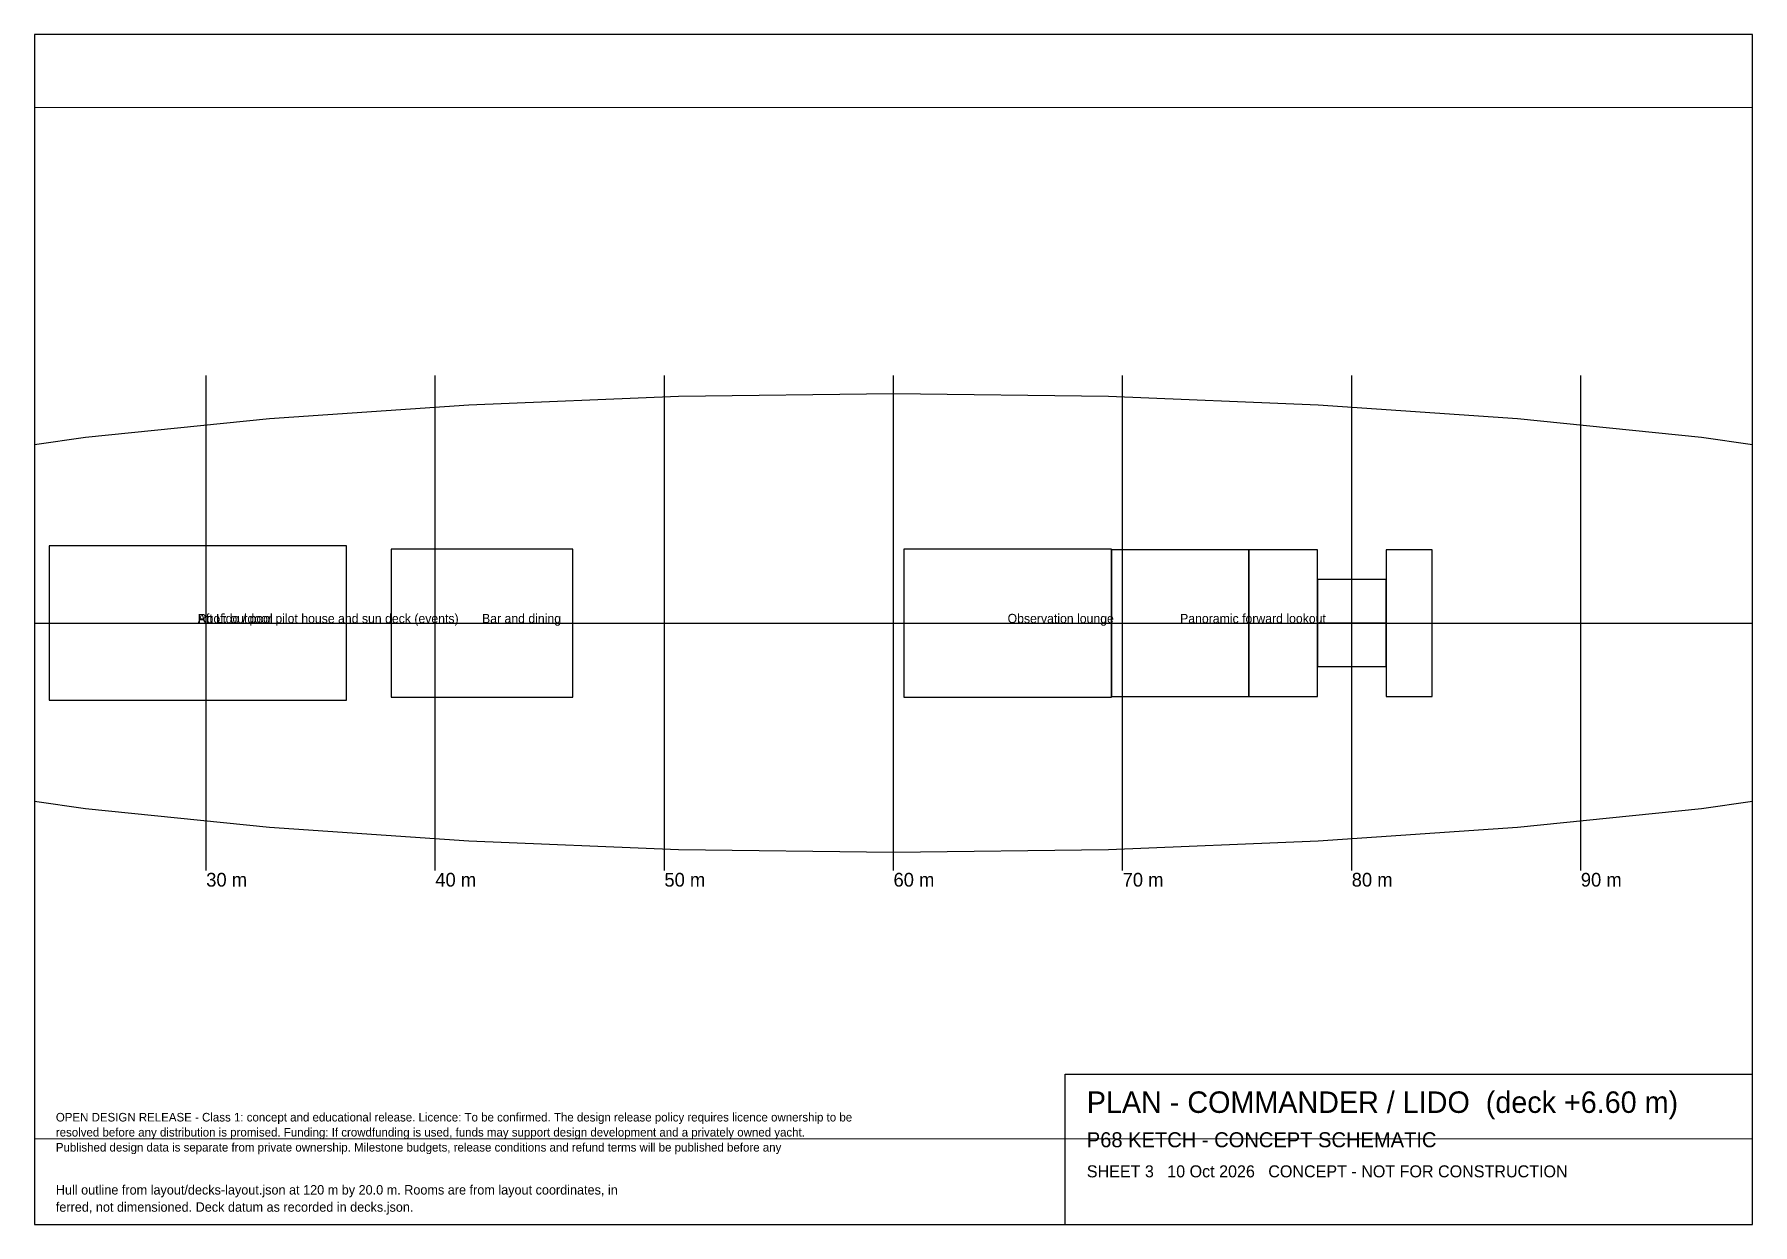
# Paper-space layout 'Layout1' of a CAD drawing. Header units: millimetres. Extents: x 10 to 410, y 10 to 287.
# The model-space entities are those that its viewports show. They can reach past a viewport. Long polylines and large blocks are cut down to what shows.
import ezdxf

# ---------------------------------------------------------------- set-up
doc = ezdxf.new("R2010")
doc.units = ezdxf.units.MM
for name, color, linetype in [('CENTRELINE', 1, 'Continuous'), ('FRAME', 7, 'Continuous'), ('GRID', 9, 'Continuous'), ('HULL_MODEL', 8, 'Continuous'), ('LIFT', 5, 'Continuous'), ('ROOMS', 3, 'Continuous'), ('TEXT', 7, 'Continuous')]:
    doc.layers.add(name, color=color, linetype=linetype)

msp = doc.modelspace()

# ---------------------------------------------------------------- linework, layer by layer
at = {"layer": 'CENTRELINE'}
msp.add_line((0, 0), (120000, 0), dxfattribs=at)
at = {"layer": 'GRID'}
for p, q in [((30000, -10800), (30000, 10800)), ((40000, -10800), (40000, 10800)), ((50000, -10800), (50000, 10800)), ((60000, -10800), (60000, 10800)), ((70000, -10800), (70000, 10800)), ((80000, -10800), (80000, 10800)), ((90000, -10800), (90000, 10800))]:
    msp.add_line(p, q, dxfattribs=at)
at = {"layer": 'HULL_MODEL'}
for points in [[(102430, 7070), (95270, 8090), (87240, 8910), (78540, 9510), (69390, 9880), (60000, 10000), (50610, 9880), (41460, 9510), (32760, 8910), (24730, 8090), (17570, 7070)], [(17570, -7070), (24730, -8090), (32760, -8910), (41460, -9510), (50610, -9880), (60000, -10000), (69390, -9880), (78540, -9510), (87240, -8910), (95270, -8090), (102430, -7070)]]:
    msp.add_lwpolyline(points, dxfattribs=at)
at = {"layer": 'LIFT'}
for points in [[(75510, -3200), (78510, -3200), (78510, 3200), (75510, 3200), (75510, -3200)], [(78510, 0), (81510, 0), (81510, 1900), (78510, 1900), (78510, 0)], [(78510, -1900), (81510, -1900), (81510, 0), (78510, 0), (78510, -1900)]]:
    msp.add_lwpolyline(points, close=True, dxfattribs=at)
at = {"layer": 'ROOMS'}
for points in [[(23140, -3370), (36120, -3370), (36120, 3370), (23140, 3370), (23140, -3370)], [(23140, -3370), (36120, -3370), (36120, 3370), (23140, 3370), (23140, -3370)], [(38080, -3230), (46000, -3230), (46000, 3230), (38080, 3230), (38080, -3230)], [(60450, -3230), (69510, -3230), (69510, 3230), (60450, 3230), (60450, -3230)], [(69510, -3200), (75510, -3200), (75510, 3200), (69510, 3200), (69510, -3200)], [(81510, -3200), (83510, -3200), (83510, 3200), (81510, 3200), (81510, -3200)]]:
    msp.add_lwpolyline(points, close=True, dxfattribs=at)

# ---------------------------------------------------------------- texts
at = {"layer": 'GRID'}
for s, p in [('30 m', (30000, -11500)), ('40 m', (40000, -11500)), ('50 m', (50000, -11500)), ('60 m', (60000, -11500)), ('70 m', (70000, -11500)), ('80 m', (80000, -11500)), ('90 m', (90000, -11500))]:
    msp.add_text(s, height=600, dxfattribs=at).set_placement(p)
at = {"layer": 'TEXT'}
for s, p in [('Aft Lido / pool', (29630, 0)), ('Roof: outdoor pilot house and sun deck (events)', (29630, 0)), ('Bar and dining', (42040, 0)), ('Observation lounge', (64980, 0)), ('Panoramic forward lookout', (72510, 0))]:
    msp.add_text(s, height=400, dxfattribs=at).set_placement(p)

psp = doc.layouts.get("Layout1")

# ---------------------------------------------------------------- linework, layer by layer
at = {"layer": 'FRAME'}
for points in [[(10, 10), (410, 10), (410, 287), (10, 287), (10, 10)], [(250, 10), (250, 45), (410, 45)]]:
    psp.add_lwpolyline(points, dxfattribs=at)

# ---------------------------------------------------------------- texts
at = {"layer": 'TEXT'}
for s, height, p in [('PLAN - COMMANDER / LIDO  (deck +6.60 m)', 5, (255, 36)), ('OPEN DESIGN RELEASE - Class 1: concept and educational release. Licence: To be confirmed. The design release policy requires licence ownership to be', 2, (15, 34)), ('resolved before any distribution is promised. Funding: If crowdfunding is used, funds may support design development and a privately owned yacht.', 2, (15, 30.5)), ('Published design data is separate from private ownership. Milestone budgets, release conditions and refund terms will be published before any', 2, (15, 27)), ('P68 KETCH - CONCEPT SCHEMATIC', 3.5, (255, 28)), ('SHEET 3   10 Oct 2026   CONCEPT - NOT FOR CONSTRUCTION', 2.8, (255, 21)), ('Hull outline from layout/decks-layout.json at 120 m by 20.0 m. Rooms are from layout coordinates, in', 2.2, (15, 17)), ('ferred, not dimensioned. Deck datum as recorded in decks.json.', 2.2, (15, 13))]:
    psp.add_text(s, height=height, dxfattribs=at).set_placement(p)

# ---------------------------------------------------------------- viewports
at = {"layer": 'VIEWPORTS'}
psp.add_viewport(center=(210, 150), size=(400, 240), view_center_point=(60000, 0), view_height=45000, dxfattribs=at)

doc.saveas('drawing.dxf')
